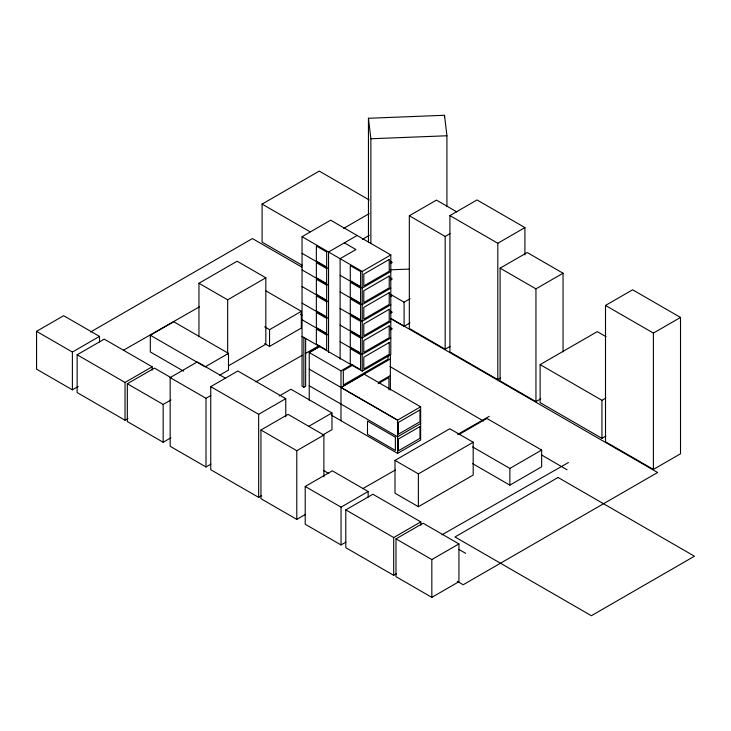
<?xml version="1.0" encoding="UTF-8"?>
<svg xmlns="http://www.w3.org/2000/svg" width="731" height="731" viewBox="0 0 731 731"><rect width="100%" height="100%" fill="white"/><g stroke="black" fill="none" stroke-linecap="round" stroke-linejoin="round"><path stroke-width="1.1" d="M78.199 386.489L72.387 389.842L36.55 369.146L36.55 331.344L63.652 315.701L99.498 336.388L99.498 341.953M302.323 265.362L262.091 242.135L262.091 204.095L319.237 171.109L369.274 199.992M90.58 331.993L252.414 238.562L301.83 267.089M36.55 331.344L72.387 352.04L99.498 336.388M198.951 336.196L198.951 283.262L237.118 261.223L265.828 277.798L265.828 344.246L228.639 365.719M127.943 418.561L125.038 420.234L77.139 392.584L77.139 354.782L104.241 339.129L152.139 366.788L152.139 370.124M305.649 338.645L305.649 386.215L303.849 387.256L302.049 386.215L302.049 236.698L330.631 220.195L390.802 254.927L390.802 354.608L362.22 371.11L302.049 336.379M183.591 371.156L150.321 351.949L150.321 335.227L173.686 321.731L228.492 353.375L228.492 370.096L219.729 375.158M343.616 228.41L369.228 213.616M198.951 283.262L227.661 299.838L265.828 277.798M357.121 235.483L328.539 251.994L328.539 352.424M362.338 239.366L369.246 235.382M450.004 346.403L445.161 349.199L409.323 328.502L409.323 215.764L436.434 200.111L456.774 211.862M77.139 354.782L125.038 382.432L152.139 366.788M170.917 437.778L163.168 442.255L127.331 421.559L127.331 383.757L154.442 368.113L170.908 377.616M500.717 377.918L497.811 379.59L449.912 351.931L449.912 215.599L477.014 199.947L524.922 227.606L524.922 254.872M210.839 464.185L205.996 466.981L170.159 446.285L170.159 377.598L197.269 361.946L225.358 378.165M302.049 236.698L362.22 271.439L390.802 254.927M228.492 353.375L205.128 366.871L150.321 335.227M264.649 326.848L269.547 329.672L301.336 311.324L301.336 328.045L269.547 346.393L264.649 343.57M390.391 263.471L392.282 262.374L390.345 261.259M409.323 215.764L445.161 236.451L450.004 233.664M390.802 271.539L362.22 288.051L340.116 275.285M127.331 383.757L163.168 404.453L170.917 399.985M390.391 280.083L392.282 278.986L390.345 277.871M261.552 495.7L258.646 497.372L210.747 469.722L210.747 386.653L237.849 371.001L285.757 398.66L285.757 416.871M390.802 288.16L362.22 304.663L340.116 291.897M170.159 377.598L205.996 398.294L210.839 395.498M390.391 296.695L392.282 295.607L390.345 294.483M390.802 304.772L362.22 321.274L340.116 308.509M449.912 215.599L497.811 243.259L524.922 227.606M319.639 346.485L309.24 352.488L309.24 400.159M320.105 346.256L309.24 352.534L340.984 370.855L340.984 420.7M390.409 294.291L404.097 302.195L410.018 298.778M390.391 313.307L392.282 312.219L390.345 311.095M390.802 321.384L362.22 337.886L340.116 325.131M390.391 329.919L392.282 328.831L390.345 327.707M540.785 398.815L535.951 401.611L500.105 380.915L500.105 268.176L527.215 252.524L563.053 273.22L563.053 351.794M279.288 395.974L290.938 389.248L331.975 412.942L331.975 429.664L322.27 435.265M390.409 318.433L404.097 326.337L410.018 322.919M210.747 386.653L258.646 414.313L285.757 398.66M390.802 337.996L362.22 354.498L340.116 341.743M340.984 370.855L351.849 364.586M353.046 364.97L343.323 370.58L343.323 385.009L388.015 359.204L388.015 355.878M305.494 514.359L296.786 519.394L260.94 498.697L260.94 430.011L288.051 414.358L323.888 435.055L323.888 476.722M420.654 406.792L397.591 420.151L340.984 387.43L364.047 374.117L420.654 406.838L420.654 440.062L397.591 453.375L331.362 415.144M340.984 387.476L390.363 358.967M500.105 268.176L535.951 288.864L563.053 273.22M378.512 382.423L390.363 375.579M378.174 383.684L388.929 377.479L388.929 389.687M308.683 426.392L331.975 412.942M260.94 430.011L296.786 450.707L323.888 435.055M605.506 305.43L632.617 289.787L680.515 317.437L680.515 453.777L653.404 469.421L605.506 441.771L605.506 305.43L653.404 333.089L680.515 317.437M345.891 542.155L341.048 544.951L305.211 524.255L305.211 486.462L332.313 470.81L368.159 491.497L368.159 497.062M420.654 423.45L397.591 436.763L309.24 385.758M605.88 436.069L601.942 438.344L540.127 402.653L540.127 364.614L597.264 331.627L606.1 336.726M395.005 460.393L449.821 428.75L473.185 442.246L473.185 475.068L418.379 506.711L395.005 493.215L395.005 460.393L418.379 473.889L473.185 442.246M458.913 434.552L486.846 418.424L541.653 450.068L541.653 466.789L509.863 485.146L472.674 463.673M305.211 486.462L341.048 507.15L368.159 491.497M396.604 573.671L393.698 575.343L345.8 547.693L345.8 509.891L372.901 494.238L420.8 521.897L420.8 525.233M540.127 364.614L601.942 400.305L605.88 398.029M472.674 446.952L509.863 468.425L541.653 450.068M345.8 509.891L393.698 537.541L420.8 521.897M395.992 538.875L423.103 523.222L458.94 543.91L458.94 581.712L431.829 597.364L395.992 576.668L395.992 538.875L431.829 559.562L458.94 543.91M123.429 350.259L199.545 306.764M255.832 381.82L302.287 355.266M305.256 353.576L319.091 345.662M362.713 488.664L395.334 470.024M457.606 434.433L489.231 416.359M441.899 534.845L568.416 462.54M368.451 242.153L368.451 118.267L444.503 115.279L446.924 135.765L446.924 206.233M368.451 118.267L370.873 138.762L446.924 135.765M390.162 269.84L409.461 269.081M344.365 242.856L355.942 249.536L340.116 258.673L340.116 359.113M262.091 204.095L310.172 231.855M302.049 253.31L328.539 268.606M390.774 318.442L657.617 472.5L463.216 584.736L457.286 581.309M302.049 269.922L328.539 285.218M302.049 286.534L328.539 301.83M302.049 303.146L328.539 318.442M266.102 290.984L301.336 311.324M302.049 319.767L328.539 335.054M309.24 369.146L397.591 420.151L397.591 453.375M300.359 314.275L302.332 315.417M389.906 366.496L483.392 421.01M541.443 454.874L567.028 469.795M323.815 470.627L328.74 473.496M458.766 549.328L465.665 553.349M653.404 333.089L653.404 469.421M601.942 400.305L601.942 438.344M535.951 288.864L535.951 401.611M509.863 468.425L509.863 485.146M497.811 243.259L497.811 379.59M445.161 236.451L445.161 349.199M444.503 115.279L444.503 117.545M431.829 559.562L431.829 597.364M418.379 473.889L418.379 506.711M404.097 302.195L404.097 326.337M393.698 537.541L393.698 575.343M390.363 354.535L390.363 389.979M370.873 138.762L370.873 243.322M362.22 271.439L362.22 371.11M341.048 507.15L341.048 544.951M303.849 337.411L303.849 387.256M296.786 450.707L296.786 519.394M269.547 329.672L269.547 346.393M258.646 414.313L258.646 497.372M227.661 299.838L227.661 353.895M205.996 398.294L205.996 466.981M163.168 404.453L163.168 442.255M125.038 382.432L125.038 420.234M72.387 352.04L72.387 389.842M389.221 259.459L363.791 274.134L363.791 285.922L389.221 271.247L389.221 259.459M389.221 276.071L363.791 290.746L363.791 302.533L389.221 287.859L389.221 276.071M389.221 292.683L363.791 307.367L363.791 319.145L389.221 304.471L389.221 292.683M389.221 309.295L363.791 323.979L363.791 335.757L389.221 321.083L389.221 309.295M389.221 325.907L363.791 340.591L363.791 352.379L389.221 337.695L389.221 325.907M389.221 342.519L363.791 357.203L363.791 368.991L389.221 354.307L389.221 342.519M419.959 409.963L398.322 422.463L398.322 434.251L419.959 421.75L419.959 409.963M419.959 426.584L398.322 439.075L398.322 450.863L419.959 438.362L419.959 426.584M558.055 477.471L454.984 536.974L591.379 615.721L694.45 556.218L558.055 477.471M326.666 251.967L316.368 246.018L316.368 261.104L326.666 267.053L326.666 251.967M360.575 271.539L350.268 265.591L350.268 280.677L360.575 286.625L360.575 271.539M326.666 268.579L316.368 262.63L316.368 277.716L326.666 283.665L326.666 268.579M360.575 288.151L350.268 282.203L350.268 297.289L360.575 303.237L360.575 288.151M326.666 285.191L316.368 279.242L316.368 294.328L326.666 300.277L326.666 285.191M360.575 304.763L350.268 298.824L350.268 313.901L360.575 319.849L360.575 304.763M326.666 301.802L316.368 295.854L316.368 310.94L326.666 316.889L326.666 301.802M360.575 321.375L350.268 315.436L350.268 330.513L360.575 336.461L360.575 321.375M326.666 318.414L316.368 312.475L316.368 327.552L326.666 333.5L326.666 318.414M360.575 337.996L350.268 332.048L350.268 347.124L360.575 353.073L360.575 337.996M326.666 334.99L316.368 329.041L316.368 344.127L326.666 350.076L326.666 334.99M360.575 354.562L350.268 348.614L350.268 363.7L360.575 369.648L360.575 354.562M395.389 437.184L367.501 421.074L367.501 434.315L395.389 450.424L395.389 437.184"/></g></svg>
